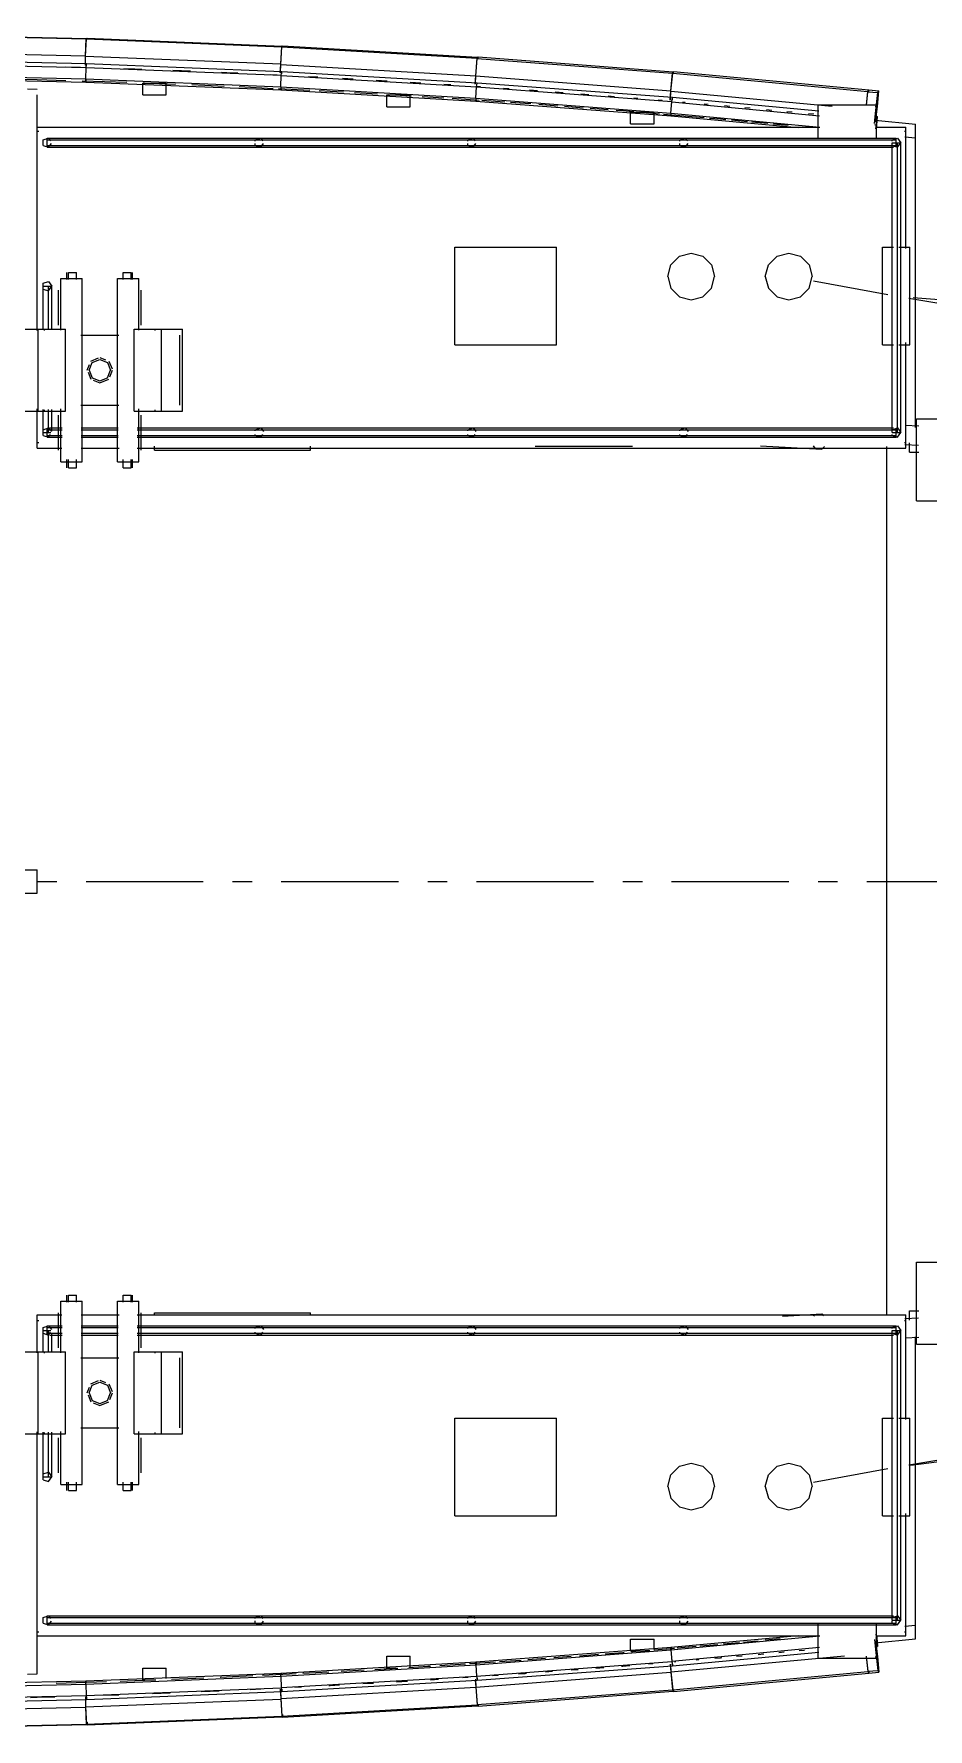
# Model space of a CAD drawing. Extents: x 5 to 836, y 5 to 589.
# Drawn here: x 337.3 to 383.1, y 268.6 to 355.4 of the extents above; entities that cross this region are included whole.
import ezdxf

# ---------------------------------------------------------------- set-up
doc = ezdxf.new("R2010")
doc.units = 0
doc.linetypes.add('CENTER', pattern=[10, 6, -1.5, 1, -1.5])
doc.linetypes.add('DASHED', pattern=[4.5, 3, -1.5])
for name, color, linetype in [('CENTRE', 4, 'CENTER'), ('DETAIL', 8, 'CONTINUOUS'), ('MARKING', 4, 'DASHED'), ('OUTLINE', 7, 'CONTINUOUS'), ('ROPE', 42, 'CONTINUOUS')]:
    doc.layers.add(name, color=color, linetype=linetype)

msp = doc.modelspace()

# ---------------------------------------------------------------- linework, layer by layer
at = {"layer": 'CENTRE'}
msp.add_line((30, 312), (480, 312), dxfattribs=at)
at = {"layer": 'DETAIL'}
for p, q in [((330.01, 355.4), (340.01, 355.18)), ((330.03, 355.43), (340.03, 355.2)), ((329.97, 354.53), (339.97, 354.31)), ((339.97, 354.31), (340.01, 355.18)), ((339.97, 354.29), (340.02, 355.17)), ((340.01, 355.18), (340.03, 355.2)), ((340.02, 355.17), (340.05, 355.21)), ((340.02, 355.17), (350.02, 354.77)), ((340.03, 355.14), (340.03, 355.2)), ((340.05, 355.15), (340.05, 355.21)), ((340.05, 355.21), (350.05, 354.81)), ((349.97, 353.89), (350.02, 354.77)), ((349.97, 353.87), (350.03, 354.76)), ((350.02, 354.77), (350.05, 354.81)), ((350.03, 354.76), (350.06, 354.82)), ((350.03, 354.76), (360.03, 354.19)), ((350.05, 354.75), (350.05, 354.81)), ((350.06, 354.75), (350.06, 354.82)), ((350.06, 354.82), (360.06, 354.24)), ((330, 353.93), (340, 353.71)), ((330.01, 354.13), (340.01, 353.91)), ((339.96, 353.83), (339.97, 354.29)), ((339.97, 353.85), (339.97, 354.31)), ((339.97, 354.29), (349.97, 353.89)), ((339.98, 353.13), (340, 353.71)), ((339.98, 353.12), (340, 353.71)), ((340, 353.71), (340.01, 353.91)), ((340, 353.71), (340.02, 353.91)), ((340, 353.71), (350, 353.31)), ((340.01, 353.77), (340.01, 353.91)), ((340.02, 353.78), (340.02, 353.91)), ((340.02, 353.91), (350.02, 353.51)), ((349.95, 353.45), (349.97, 353.87)), ((349.96, 353.43), (349.97, 353.89)), ((349.97, 353.87), (359.97, 353.29)), ((359.96, 353.28), (360.04, 354.17)), ((359.97, 353.29), (360.03, 354.19)), ((360.03, 354.19), (360.06, 354.24)), ((360.04, 354.17), (360.08, 354.25)), ((360.04, 354.17), (370.04, 353.42)), ((360.06, 354.17), (360.06, 354.24)), ((360.08, 354.18), (360.08, 354.25)), ((360.08, 354.25), (370.08, 353.49)), ((329.98, 353.35), (339.98, 353.13)), ((329.99, 353.18), (339.99, 352.96)), ((336.18, 353.13), (337.5, 353.1)), ((337.5, 353.1), (338.96, 353.05)), ((339.79, 353.03), (342.08, 352.96)), ((339.98, 353.13), (339.99, 352.96)), ((339.98, 353.12), (349.98, 352.72)), ((339.98, 353.12), (339.99, 352.96)), ((339.99, 352.96), (339.99, 353.1)), ((339.99, 352.96), (340, 353.09)), ((339.99, 352.96), (349.99, 352.56)), ((342.9, 352.91), (344.1, 352.91)), ((342.9, 352.31), (342.9, 352.91)), ((342.92, 352.93), (342.99, 352.92)), ((344.03, 352.88), (344.58, 352.86)), ((344.1, 352.31), (344.1, 352.91)), ((345.42, 352.83), (347.08, 352.76)), ((347.85, 352.73), (349.58, 352.64)), ((349.97, 352.71), (350, 353.3)), ((349.97, 352.71), (359.97, 352.13)), ((349.97, 352.71), (349.98, 352.56)), ((349.98, 352.72), (350, 353.31)), ((349.98, 352.72), (349.99, 352.56)), ((349.98, 352.56), (349.99, 352.69)), ((349.99, 352.56), (349.99, 352.7)), ((350, 353.31), (350.02, 353.51)), ((350, 353.3), (350.03, 353.51)), ((350, 353.3), (360, 352.72)), ((350.02, 353.38), (350.02, 353.51)), ((350.03, 353.38), (350.03, 353.51)), ((350.03, 353.51), (360.03, 352.93)), ((359.94, 352.86), (359.96, 353.28)), ((359.95, 352.88), (359.97, 353.29)), ((359.96, 353.28), (369.96, 352.52)), ((359.96, 352.13), (360.01, 352.71)), ((359.97, 352.13), (360, 352.72)), ((360, 352.72), (360.03, 352.93)), ((360.01, 352.71), (360.04, 352.93)), ((360.01, 352.71), (370.01, 351.96)), ((360.03, 352.87), (360.03, 352.93)), ((360.04, 352.87), (360.04, 352.93)), ((360.04, 352.93), (370.04, 352.18)), ((369.96, 352.52), (370.04, 353.42)), ((369.96, 352.5), (370.06, 353.41)), ((370.04, 353.42), (370.08, 353.49)), ((370.06, 353.41), (370.1, 353.5)), ((370.06, 353.41), (380.06, 352.48)), ((370.09, 353.43), (370.1, 353.5)), ((370.1, 353.5), (380.1, 352.56)), ((342.9, 352.31), (344.1, 352.31)), ((349.86, 352.63), (351.46, 352.55)), ((349.98, 352.56), (359.98, 351.98)), ((351.94, 352.53), (352.5, 352.5)), ((352.5, 352.5), (353.19, 352.46)), ((353.75, 352.43), (354.93, 352.36)), ((355.4, 352.3), (356.6, 352.3)), ((355.4, 351.7), (355.4, 352.3)), ((356.6, 351.7), (356.6, 352.3)), ((357.22, 352.23), (357.5, 352.21)), ((357.5, 352.21), (358.33, 352.16)), ((358.75, 352.13), (360.14, 352.04)), ((359.96, 352.13), (369.96, 351.37)), ((359.96, 352.13), (359.97, 351.99)), ((359.97, 352.13), (359.98, 351.98)), ((359.97, 351.99), (359.98, 352.11)), ((359.97, 351.99), (369.97, 351.23)), ((359.98, 351.98), (359.99, 352.11)), ((360.28, 352.03), (361.46, 351.95)), ((361.74, 351.93), (362.5, 351.88)), ((362.5, 351.88), (362.78, 351.86)), ((363.19, 351.83), (364.17, 351.75)), ((369.93, 352.03), (369.96, 352.5)), ((369.94, 352.04), (369.96, 352.52)), ((369.96, 352.5), (378.22, 351.73)), ((369.96, 351.37), (370.01, 351.96)), ((369.96, 351.37), (370.01, 351.95)), ((370.01, 351.96), (370.04, 352.18)), ((370.01, 351.95), (370.05, 352.18)), ((370.01, 351.95), (377.58, 351.24)), ((370.03, 352.05), (370.04, 352.18)), ((370.04, 352.05), (370.05, 352.18)), ((370.05, 352.18), (377.55, 351.48)), ((377.5, 351.8), (380.5, 351.8)), ((377.5, 350.07), (377.5, 351.8)), ((379.98, 351.78), (380.06, 352.48)), ((379.98, 351.76), (380.06, 352.47)), ((380.06, 352.47), (380.11, 352.57)), ((380.06, 352.48), (380.1, 352.56)), ((380.06, 352.47), (380.56, 352.42)), ((380.09, 352.5), (380.1, 352.56)), ((380.1, 352.43), (380.11, 352.57)), ((380.11, 352.57), (380.61, 352.52)), ((380.46, 351.51), (380.56, 352.42)), ((380.5, 350.07), (380.5, 351.8)), ((380.54, 351.71), (380.61, 352.52)), ((380.56, 352.42), (380.61, 352.52)), ((355.4, 351.7), (356.6, 351.7)), ((364.51, 351.73), (365.49, 351.65)), ((365.83, 351.63), (366.74, 351.56)), ((367.15, 351.53), (367.5, 351.5)), ((367.5, 351.5), (367.99, 351.46)), ((367.9, 351.42), (369.1, 351.42)), ((367.9, 350.82), (367.9, 351.42)), ((369.03, 351.37), (369.37, 351.34)), ((369.1, 350.82), (369.1, 351.42)), ((369.58, 351.32), (371.67, 351.15)), ((369.96, 351.37), (369.97, 351.23)), ((369.96, 351.37), (377.6, 350.65)), ((369.96, 351.37), (369.96, 351.24)), ((369.96, 351.24), (369.97, 351.3)), ((369.96, 351.24), (376.49, 350.63)), ((369.97, 351.23), (369.98, 351.3)), ((371.94, 351.12), (372.5, 351.08)), ((372.5, 351.08), (372.78, 351.05)), ((373.06, 351.03), (373.89, 350.95)), ((374.1, 350.93), (374.93, 350.85)), ((380.4, 350.84), (380.46, 351.51)), ((380.42, 351.72), (380.54, 351.71)), ((380.43, 351.21), (380.55, 351.2)), ((380.45, 350.93), (380.54, 351.71)), ((380.45, 350.97), (380.51, 350.96)), ((380.47, 350.57), (380.51, 350.96)), ((380.51, 350.96), (380.55, 351.2)), ((380.52, 350.76), (380.55, 351.2)), ((337.5, 340.24), (337.5, 350.65)), ((337.5, 350.65), (377.59, 350.65)), ((337.5, 350.45), (337.57, 350.45)), ((337.8, 350), (338.08, 350.09)), ((338, 349.62), (338, 350.09)), ((338, 350.09), (381.5, 350.09)), ((338.08, 350.09), (338.18, 349.95)), ((348.67, 350), (348.95, 350.09)), ((348.95, 350.09), (349.06, 349.95)), ((359.55, 350), (359.83, 350.09)), ((359.83, 350.09), (359.93, 349.95)), ((367.9, 350.82), (369.1, 350.82)), ((370.42, 350), (370.7, 350.09)), ((370.7, 350.09), (370.81, 349.95)), ((375.21, 350.83), (375.97, 350.75)), ((380.42, 350.75), (380.44, 350.8)), ((380.46, 350.77), (380.52, 350.76)), ((380.46, 350.65), (382, 350.65)), ((380.5, 350.57), (380.52, 350.76)), ((381.3, 350), (381.58, 350.09)), ((381.5, 349.66), (381.5, 350.09)), ((381.58, 350.09), (381.75, 349.85)), ((381.93, 350.45), (382, 350.45)), ((381.94, 350.16), (382.5, 350.1)), ((382, 344.44), (382, 350.65)), ((382.5, 335.27), (382.5, 350.23)), ((337.8, 349.71), (337.8, 350)), ((337.8, 349.71), (338.08, 349.62)), ((338, 350), (381.5, 350)), ((338, 349.71), (381.5, 349.71)), ((338, 349.62), (381.36, 349.62)), ((338.08, 349.62), (338.22, 349.81)), ((348.67, 349.94), (348.67, 350)), ((348.67, 349.71), (348.67, 349.82)), ((348.67, 349.71), (348.95, 349.62)), ((348.95, 349.62), (349.09, 349.81)), ((359.55, 349.94), (359.55, 350)), ((359.55, 349.71), (359.55, 349.82)), ((359.55, 349.71), (359.83, 349.62)), ((359.83, 349.62), (359.97, 349.81)), ((370.42, 349.94), (370.42, 350)), ((370.42, 349.71), (370.42, 349.82)), ((370.42, 349.71), (370.7, 349.62)), ((370.7, 349.62), (370.84, 349.81)), ((381.3, 349.94), (381.3, 350)), ((381.3, 335), (381.3, 349.85)), ((381.3, 349.85), (381.75, 349.85)), ((381.3, 349.71), (381.58, 349.62)), ((381.58, 349.62), (381.75, 349.85)), ((381.58, 335), (381.58, 349.85)), ((381.75, 335), (381.75, 349.85)), ((358.9, 344.5), (364.1, 344.5)), ((369.96, 343.6), (370.4, 344.04)), ((370.4, 344.04), (371, 344.2)), ((371, 344.2), (371.6, 344.04)), ((371.6, 344.04), (372.04, 343.6)), ((374.96, 343.6), (375.4, 344.04)), ((375.4, 344.04), (376, 344.2)), ((376, 344.2), (376.6, 344.04)), ((376.6, 344.04), (377.04, 343.6)), ((380.8, 344.5), (381.36, 344.5)), ((380.8, 339.5), (380.8, 344.5)), ((381.64, 344.5), (382.2, 344.5)), ((382.2, 339.5), (382.2, 344.5)), ((339.1, 343.2), (339.5, 343.2)), ((339.1, 342.85), (339.1, 343.2)), ((339.5, 342.85), (339.5, 343.2)), ((341.9, 343.2), (342.3, 343.2)), ((341.9, 342.85), (341.9, 343.2)), ((342.3, 342.85), (342.3, 343.2)), ((369.8, 343), (369.96, 343.6)), ((372.04, 343.6), (372.2, 343)), ((374.8, 343), (374.96, 343.6)), ((377.04, 343.6), (377.2, 343)), ((337.8, 342.65), (338.08, 342.74)), ((337.8, 340.28), (337.8, 342.65)), ((337.8, 342.5), (338.25, 342.5)), ((337.8, 342.35), (338.08, 342.26)), ((338.08, 342.74), (338.25, 342.5)), ((338.08, 340.28), (338.08, 342.5)), ((338.08, 342.26), (338.25, 342.5)), ((338.25, 340.28), (338.25, 342.5)), ((338.7, 342.9), (339.8, 342.9)), ((338.7, 340.25), (338.7, 342.9)), ((339.8, 333.5), (339.8, 342.9)), ((341.6, 342.9), (342.7, 342.9)), ((341.6, 333.5), (341.6, 342.9)), ((342.7, 340.25), (342.7, 342.9)), ((369.8, 343), (369.96, 342.4)), ((369.96, 342.4), (370.4, 341.96)), ((371.6, 341.96), (372.04, 342.4)), ((372.04, 342.4), (372.2, 343)), ((374.8, 343), (374.96, 342.4)), ((374.96, 342.4), (375.4, 341.96)), ((376.6, 341.96), (377.04, 342.4)), ((377.04, 342.4), (377.2, 343)), ((370.4, 341.96), (371, 341.8)), ((371, 341.8), (371.6, 341.96)), ((375.4, 341.96), (376, 341.8)), ((376, 341.8), (376.6, 341.96)), ((336.46, 340.3), (338.94, 340.3)), ((337.54, 336.1), (337.54, 340.3)), ((337.86, 340.23), (337.86, 340.3)), ((338.94, 336.1), (338.94, 340.3)), ((339.73, 340), (341.67, 340)), ((342.46, 340.3), (344.94, 340.3)), ((342.46, 336.1), (342.46, 340.3)), ((343.54, 340.23), (343.54, 340.3)), ((343.86, 336.1), (343.86, 340.3)), ((344.94, 336.1), (344.94, 340.3)), ((340.24, 338.66), (340.64, 338.83)), ((340.7, 338.85), (340.99, 338.73)), ((358.9, 339.5), (364.1, 339.5)), ((380.8, 339.5), (381.36, 339.5)), ((381.64, 339.5), (382.2, 339.5)), ((382, 334.2), (382, 339.61)), ((340.05, 338.2), (340.17, 338.49)), ((340.1, 338.09), (340.24, 337.74)), ((340.15, 338.2), (340.31, 338.59)), ((340.15, 338.2), (340.31, 337.81)), ((340.31, 338.59), (340.7, 338.75)), ((340.7, 338.75), (341.09, 338.59)), ((341.09, 338.59), (341.25, 338.2)), ((341.09, 337.81), (341.25, 338.2)), ((341.16, 338.66), (341.33, 338.26)), ((341.21, 337.86), (341.35, 338.2)), ((340.31, 337.81), (340.7, 337.65)), ((340.36, 337.69), (340.7, 337.55)), ((340.7, 337.65), (341.09, 337.81)), ((340.7, 337.55), (341.16, 337.74)), ((337.5, 334.2), (337.5, 336.22)), ((337.8, 334.85), (337.8, 336.18)), ((337.86, 336.1), (337.86, 336.17)), ((338.08, 335), (338.08, 336.18)), ((338.25, 335.07), (338.25, 336.18)), ((338.7, 333.5), (338.7, 336.22)), ((339.73, 336.4), (341.67, 336.4)), ((342.7, 333.5), (342.7, 336.22)), ((343.54, 336.1), (343.54, 336.17)), ((336.46, 336.1), (338.94, 336.1)), ((342.46, 336.1), (344.94, 336.1)), ((382.55, 335.7), (383.65, 335.7)), ((337.5, 334.5), (337.57, 334.5)), ((337.8, 335.15), (338.08, 335.24)), ((337.8, 335), (338.19, 335)), ((337.8, 334.85), (338.08, 334.76)), ((338, 334.76), (338, 335.19)), ((338, 335.15), (338.77, 335.15)), ((338, 334.85), (338.77, 334.85)), ((338, 334.76), (338.77, 334.76)), ((338.08, 335.24), (338.22, 335.05)), ((338.08, 334.76), (338.18, 334.9)), ((338.14, 335.24), (338.77, 335.24)), ((339.75, 335.24), (341.64, 335.24)), ((339.75, 335.15), (341.64, 335.15)), ((339.75, 334.85), (341.64, 334.85)), ((339.75, 334.76), (341.64, 334.76)), ((342.62, 335.24), (381.36, 335.24)), ((342.62, 335.15), (381.5, 335.15)), ((342.62, 334.85), (381.5, 334.85)), ((342.62, 334.76), (381.5, 334.76)), ((348.67, 335.15), (348.95, 335.24)), ((348.67, 335.09), (348.67, 335.15)), ((348.67, 334.85), (348.67, 334.91)), ((348.67, 334.85), (348.95, 334.76)), ((348.95, 335.24), (349.09, 335.05)), ((348.95, 334.76), (349.06, 334.9)), ((359.55, 335.15), (359.83, 335.24)), ((359.55, 335.09), (359.55, 335.15)), ((359.55, 334.85), (359.55, 334.91)), ((359.55, 334.85), (359.83, 334.76)), ((359.83, 335.24), (359.97, 335.05)), ((359.83, 334.76), (359.93, 334.9)), ((370.42, 335.15), (370.7, 335.24)), ((370.42, 335.09), (370.42, 335.15)), ((370.42, 334.85), (370.42, 334.91)), ((370.42, 334.85), (370.7, 334.76)), ((370.7, 335.24), (370.84, 335.05)), ((370.7, 334.76), (370.81, 334.9)), ((381.3, 335.15), (381.58, 335.24)), ((381.3, 335), (381.75, 335)), ((381.3, 334.85), (381.3, 334.91)), ((381.3, 334.85), (381.58, 334.76)), ((381.5, 334.76), (381.5, 335.19)), ((381.58, 335.24), (381.75, 335)), ((381.58, 334.76), (381.75, 335)), ((381.93, 334.5), (382, 334.5)), ((382.18, 334), (382.18, 334.47)), ((337.5, 334.2), (338.76, 334.2)), ((339.1, 333.2), (339.1, 333.62)), ((339.5, 333.2), (339.5, 333.62)), ((339.74, 334.2), (341.7, 334.2)), ((341.9, 333.2), (341.9, 333.62)), ((342.3, 333.2), (342.3, 333.62)), ((342.61, 334.2), (382, 334.2)), ((343.5, 334.1), (343.5, 334.3)), ((343.5, 334.1), (351.5, 334.1)), ((351.5, 334.1), (351.5, 334.3)), ((363, 334.3), (368, 334.3)), ((377.26, 334.32), (377.33, 334.21)), ((377.33, 334.21), (377.69, 334.15)), ((377.69, 334.15), (377.83, 334.29)), ((382.18, 334), (382.67, 334)), ((338.7, 333.5), (339.8, 333.5)), ((339.1, 333.2), (339.5, 333.2)), ((341.6, 333.5), (342.7, 333.5)), ((341.9, 333.2), (342.3, 333.2)), ((382.55, 331.5), (383.65, 331.5)), ((269.05, 312.6), (337.5, 312.6)), ((337.5, 311.4), (337.5, 312.6)), ((269.05, 311.4), (337.5, 311.4)), ((382.55, 292.5), (383.65, 292.5)), ((338.7, 287.85), (338.7, 290.5)), ((338.7, 290.5), (339.8, 290.5)), ((339.1, 290.45), (339.1, 290.8)), ((339.1, 290.8), (339.5, 290.8)), ((339.5, 290.45), (339.5, 290.8)), ((339.8, 281.1), (339.8, 290.5)), ((341.6, 281.1), (341.6, 290.5)), ((341.6, 290.5), (342.7, 290.5)), ((341.9, 290.45), (341.9, 290.8)), ((341.9, 290.8), (342.3, 290.8)), ((342.3, 290.45), (342.3, 290.8)), ((342.7, 287.85), (342.7, 290.5)), ((337.5, 287.85), (337.5, 289.8)), ((337.5, 289.8), (338.76, 289.8)), ((337.5, 289.5), (337.57, 289.5)), ((339.74, 289.8), (341.7, 289.8)), ((342.61, 289.8), (382, 289.8)), ((343.5, 289.77), (343.5, 289.9)), ((343.5, 289.9), (351.5, 289.9)), ((351.5, 289.77), (351.5, 289.9)), ((377.29, 289.73), (377.33, 289.79)), ((377.33, 289.79), (377.69, 289.85)), ((377.69, 289.85), (377.78, 289.75)), ((381.93, 289.5), (382, 289.5)), ((382, 284.43), (382, 289.8)), ((382.18, 290), (382.67, 290)), ((382.18, 289.53), (382.18, 290)), ((337.8, 289.15), (338.08, 289.24)), ((337.8, 287.89), (337.8, 289.15)), ((337.8, 289), (338.19, 289)), ((337.8, 288.85), (338.08, 288.76)), ((338, 288.81), (338, 289.24)), ((338, 289.24), (338.77, 289.24)), ((338, 289.15), (338.77, 289.15)), ((338, 288.85), (338.77, 288.85)), ((338.08, 289.24), (338.22, 289.05)), ((338.08, 287.89), (338.08, 289)), ((338.08, 288.76), (338.18, 288.9)), ((338.14, 288.76), (338.77, 288.76)), ((338.25, 287.89), (338.25, 288.86)), ((339.75, 289.24), (341.64, 289.24)), ((339.75, 289.15), (341.64, 289.15)), ((339.75, 288.85), (341.64, 288.85)), ((339.75, 288.76), (341.64, 288.76)), ((342.62, 289.24), (381.5, 289.24)), ((342.62, 289.15), (381.5, 289.15)), ((342.62, 288.85), (381.5, 288.85)), ((342.62, 288.76), (381.36, 288.76)), ((348.67, 289.15), (348.95, 289.24)), ((348.67, 289.09), (348.67, 289.15)), ((348.67, 288.85), (348.67, 288.91)), ((348.67, 288.85), (348.95, 288.76)), ((348.95, 289.24), (349.09, 289.05)), ((348.95, 288.76), (349.06, 288.9)), ((359.55, 289.15), (359.83, 289.24)), ((359.55, 289.09), (359.55, 289.15)), ((359.55, 288.85), (359.55, 288.91)), ((359.55, 288.85), (359.83, 288.76)), ((359.83, 289.24), (359.97, 289.05)), ((359.83, 288.76), (359.93, 288.9)), ((370.42, 289.15), (370.7, 289.24)), ((370.42, 289.09), (370.42, 289.15)), ((370.42, 288.85), (370.42, 288.91)), ((370.42, 288.85), (370.7, 288.76)), ((370.7, 289.24), (370.84, 289.05)), ((370.7, 288.76), (370.81, 288.9)), ((381.3, 289.15), (381.58, 289.24)), ((381.3, 289.09), (381.3, 289.15)), ((381.3, 274.15), (381.3, 289)), ((381.3, 289), (381.75, 289)), ((381.3, 288.85), (381.58, 288.76)), ((381.5, 288.81), (381.5, 289.24)), ((381.58, 289.24), (381.75, 289)), ((381.58, 274.15), (381.58, 289)), ((381.58, 288.76), (381.75, 289)), ((381.75, 274.15), (381.75, 289)), ((382.5, 273.77), (382.5, 288.66)), ((336.46, 287.9), (338.94, 287.9)), ((337.54, 283.7), (337.54, 287.9)), ((337.86, 287.83), (337.86, 287.9)), ((338.94, 283.7), (338.94, 287.9)), ((339.73, 287.6), (341.67, 287.6)), ((342.46, 283.7), (342.46, 287.9)), ((342.46, 287.9), (344.94, 287.9)), ((343.54, 287.83), (343.54, 287.9)), ((343.86, 283.7), (343.86, 287.9)), ((344.94, 283.7), (344.94, 287.9)), ((382.55, 288.3), (383.65, 288.3)), ((340.05, 285.8), (340.17, 286.09)), ((340.15, 285.8), (340.31, 286.19)), ((340.15, 285.8), (340.31, 285.41)), ((340.24, 286.26), (340.64, 286.43)), ((340.31, 286.19), (340.7, 286.35)), ((340.7, 286.45), (340.99, 286.33)), ((340.7, 286.35), (341.09, 286.19)), ((341.09, 286.19), (341.25, 285.8)), ((341.09, 285.41), (341.25, 285.8)), ((341.16, 286.26), (341.33, 285.86)), ((341.21, 285.46), (341.35, 285.8)), ((340.1, 285.69), (340.24, 285.34)), ((340.31, 285.41), (340.7, 285.25)), ((340.36, 285.29), (340.7, 285.15)), ((340.7, 285.25), (341.09, 285.41)), ((340.7, 285.15), (341.16, 285.34)), ((358.9, 284.5), (364.1, 284.5)), ((380.8, 284.5), (381.36, 284.5)), ((380.8, 279.5), (380.8, 284.5)), ((381.64, 284.5), (382.2, 284.5)), ((382.2, 279.5), (382.2, 284.5)), ((336.46, 283.7), (338.94, 283.7)), ((337.5, 273.35), (337.5, 283.8)), ((337.8, 281.35), (337.8, 283.79)), ((337.86, 283.7), (337.86, 283.77)), ((338.08, 281.5), (338.08, 283.79)), ((338.25, 281.5), (338.25, 283.79)), ((338.7, 281.1), (338.7, 283.82)), ((339.73, 284), (341.67, 284)), ((342.46, 283.7), (344.94, 283.7)), ((342.7, 281.1), (342.7, 283.82)), ((343.54, 283.7), (343.54, 283.77)), ((337.8, 281.65), (338.08, 281.74)), ((337.8, 281.5), (338.25, 281.5)), ((338.08, 281.74), (338.25, 281.5)), ((338.08, 281.26), (338.25, 281.5)), ((369.8, 281), (369.96, 281.6)), ((369.96, 281.6), (370.4, 282.04)), ((370.4, 282.04), (371, 282.2)), ((371, 282.2), (371.6, 282.04)), ((371.6, 282.04), (372.04, 281.6)), ((372.04, 281.6), (372.2, 281)), ((374.8, 281), (374.96, 281.6)), ((374.96, 281.6), (375.4, 282.04)), ((375.4, 282.04), (376, 282.2)), ((376, 282.2), (376.6, 282.04)), ((376.6, 282.04), (377.04, 281.6)), ((377.04, 281.6), (377.2, 281)), ((337.8, 281.35), (338.08, 281.26)), ((338.7, 281.1), (339.8, 281.1)), ((339.1, 280.8), (339.1, 281.22)), ((339.1, 280.8), (339.5, 280.8)), ((339.5, 280.8), (339.5, 281.22)), ((341.6, 281.1), (342.7, 281.1)), ((341.9, 280.8), (341.9, 281.22)), ((341.9, 280.8), (342.3, 280.8)), ((342.3, 280.8), (342.3, 281.22)), ((369.8, 281), (369.96, 280.4)), ((372.04, 280.4), (372.2, 281)), ((374.8, 281), (374.96, 280.4)), ((377.04, 280.4), (377.2, 281)), ((369.96, 280.4), (370.4, 279.96)), ((370.4, 279.96), (371, 279.8)), ((371, 279.8), (371.6, 279.96)), ((371.6, 279.96), (372.04, 280.4)), ((374.96, 280.4), (375.4, 279.96)), ((375.4, 279.96), (376, 279.8)), ((376, 279.8), (376.6, 279.96)), ((376.6, 279.96), (377.04, 280.4)), ((358.9, 279.5), (364.1, 279.5)), ((380.8, 279.5), (381.36, 279.5)), ((381.64, 279.5), (382.2, 279.5)), ((382, 273.35), (382, 279.62)), ((337.8, 274.29), (338.08, 274.38)), ((337.8, 274), (337.8, 274.29)), ((337.8, 274), (338.08, 273.91)), ((338, 273.91), (338, 274.38)), ((338, 274.38), (381.36, 274.38)), ((338, 274.29), (381.5, 274.29)), ((338, 274), (381.5, 274)), ((338, 273.91), (381.5, 273.91)), ((338.08, 274.38), (338.18, 274.24)), ((338.08, 273.91), (338.22, 274.1)), ((348.67, 274.29), (348.95, 274.38)), ((348.67, 274.24), (348.67, 274.29)), ((348.67, 274), (348.67, 274.12)), ((348.67, 274), (348.95, 273.91)), ((348.95, 274.38), (349.06, 274.24)), ((348.95, 273.91), (349.09, 274.1)), ((359.55, 274.29), (359.83, 274.38)), ((359.55, 274.24), (359.55, 274.29)), ((359.55, 274), (359.55, 274.12)), ((359.55, 274), (359.83, 273.91)), ((359.83, 274.38), (359.93, 274.24)), ((359.83, 273.91), (359.97, 274.1)), ((370.42, 274.29), (370.7, 274.38)), ((370.42, 274.24), (370.42, 274.29)), ((370.42, 274), (370.42, 274.12)), ((370.42, 274), (370.7, 273.91)), ((370.7, 274.38), (370.81, 274.24)), ((370.7, 273.91), (370.84, 274.1)), ((377.5, 272.2), (377.5, 274)), ((380.5, 272.2), (380.5, 274)), ((381.3, 274.29), (381.58, 274.38)), ((381.3, 274.15), (381.75, 274.15)), ((381.3, 274), (381.3, 274.12)), ((381.3, 274), (381.58, 273.91)), ((381.5, 273.91), (381.5, 274.34)), ((381.58, 274.38), (381.75, 274.15)), ((381.58, 273.91), (381.75, 274.15)), ((381.94, 273.84), (382.5, 273.9)), ((337.5, 273.55), (337.57, 273.55)), ((337.5, 273.35), (377.59, 273.35)), ((359.97, 272.01), (369.97, 272.77)), ((367.9, 272.58), (367.9, 273.18)), ((367.9, 273.18), (369.1, 273.18)), ((369.1, 272.65), (369.1, 273.18)), ((369.96, 272.76), (376.49, 273.37)), ((369.96, 272.63), (377.6, 273.35)), ((369.96, 272.63), (369.97, 272.77)), ((369.96, 272.76), (369.98, 272.64)), ((369.96, 272.63), (369.96, 272.76)), ((369.97, 272.77), (369.98, 272.64)), ((370.01, 272.05), (377.58, 272.76)), ((370.28, 272.73), (371.25, 272.82)), ((371.46, 272.83), (372.36, 272.91)), ((372.64, 272.94), (373.47, 273.01)), ((373.68, 273.03), (374.44, 273.1)), ((374.79, 273.14), (375.56, 273.21)), ((380.4, 273.16), (380.46, 272.49)), ((380.43, 272.79), (380.55, 272.8)), ((380.45, 273.07), (380.54, 272.29)), ((380.45, 273.03), (380.51, 273.04)), ((380.46, 273.35), (382, 273.35)), ((380.46, 273.23), (380.52, 273.24)), ((380.47, 273.43), (380.51, 273.04)), ((380.51, 273.37), (380.52, 273.24)), ((380.51, 273.04), (380.55, 272.8)), ((380.52, 273.24), (380.55, 272.8)), ((381.93, 273.55), (382, 273.55)), ((349.98, 271.44), (359.98, 272.02)), ((355.4, 271.7), (355.4, 272.3)), ((355.4, 272.3), (356.6, 272.3)), ((356.6, 271.76), (356.6, 272.3)), ((358.13, 271.83), (359.44, 271.92)), ((359.65, 271.93), (360.97, 272.02)), ((359.96, 271.87), (369.96, 272.63)), ((359.96, 271.87), (359.97, 272.01)), ((359.97, 271.87), (359.98, 272.02)), ((359.97, 272.01), (359.98, 271.89)), ((359.98, 272.02), (359.99, 271.89)), ((360.01, 271.29), (370.01, 272.04)), ((361.18, 272.03), (362.29, 272.11)), ((362.64, 272.13), (363.54, 272.2)), ((363.96, 272.23), (364.86, 272.3)), ((365.28, 272.33), (366.25, 272.41)), ((366.6, 272.43), (367.5, 272.5)), ((367.5, 272.5), (367.57, 272.51)), ((367.9, 272.58), (368.83, 272.58)), ((367.92, 272.54), (367.99, 272.54)), ((369.1, 272.63), (370.14, 272.72)), ((369.93, 271.9), (369.96, 271.5)), ((369.94, 271.89), (369.96, 271.48)), ((369.96, 272.63), (370.01, 272.04)), ((369.96, 272.63), (370.01, 272.05)), ((369.96, 271.5), (378.85, 272.32)), ((370.01, 272.05), (370.05, 271.82)), ((370.01, 272.04), (370.04, 271.82)), ((370.04, 271.89), (370.04, 271.82)), ((370.04, 271.88), (370.05, 271.82)), ((370.05, 271.82), (377.55, 272.52)), ((377.5, 272.2), (380.5, 272.2)), ((379.97, 272.31), (380.06, 271.53)), ((379.97, 272.29), (380.06, 271.52)), ((380.42, 272.28), (380.54, 272.29)), ((380.46, 272.49), (380.56, 271.58)), ((380.54, 272.29), (380.61, 271.48)), ((329.99, 270.82), (339.99, 271.04)), ((338.47, 270.93), (341.04, 271.01)), ((339.98, 270.88), (349.98, 271.28)), ((339.98, 270.87), (339.99, 271.04)), ((339.98, 270.88), (339.99, 271.04)), ((339.99, 271.04), (349.99, 271.44)), ((339.99, 271.04), (340, 270.98)), ((339.99, 271.04), (339.99, 270.97)), ((341.74, 271.03), (342.5, 271.06)), ((342.5, 271.06), (342.99, 271.08)), ((342.9, 271.09), (342.9, 271.69)), ((342.9, 271.69), (344.1, 271.69)), ((342.9, 271.09), (343.57, 271.09)), ((344.1, 271.16), (344.1, 271.69)), ((344.37, 271.13), (346.04, 271.2)), ((346.87, 271.23), (347.5, 271.26)), ((347.5, 271.26), (348.54, 271.31)), ((349.03, 271.33), (350.76, 271.42)), ((349.97, 271.29), (359.97, 271.87)), ((349.97, 271.29), (349.98, 271.44)), ((349.97, 271.29), (350, 270.7)), ((349.98, 271.28), (349.99, 271.44)), ((349.98, 271.44), (349.98, 271.38)), ((349.98, 271.28), (350, 270.69)), ((349.99, 271.44), (349.99, 271.37)), ((350, 270.7), (360, 271.28)), ((350.03, 270.49), (360.03, 271.07)), ((351.11, 271.43), (352.43, 271.5)), ((353.06, 271.53), (354.24, 271.6)), ((354.79, 271.63), (355.49, 271.67)), ((355.4, 271.7), (355.93, 271.7)), ((356.53, 271.73), (357.5, 271.79)), ((357.5, 271.79), (357.64, 271.8)), ((359.94, 271.07), (359.96, 270.72)), ((359.95, 271.12), (359.97, 270.71)), ((359.96, 271.87), (360.01, 271.29)), ((359.96, 270.72), (369.96, 271.48)), ((359.97, 271.87), (360, 271.28)), ((360, 271.28), (360.03, 271.07)), ((360.01, 271.29), (360.04, 271.07)), ((360.03, 271.2), (360.03, 271.07)), ((360.03, 271.19), (360.04, 271.07)), ((360.04, 271.07), (370.04, 271.82)), ((369.96, 271.5), (370.06, 270.59)), ((369.96, 271.48), (370.04, 270.58)), ((370.06, 270.59), (380.06, 271.52)), ((370.1, 270.5), (380.1, 271.44)), ((380.06, 271.53), (380.56, 271.58)), ((380.06, 271.53), (380.11, 271.43)), ((380.06, 271.52), (380.1, 271.44)), ((380.09, 271.5), (380.1, 271.44)), ((380.1, 271.5), (380.11, 271.43)), ((380.11, 271.43), (380.61, 271.48)), ((380.56, 271.58), (380.61, 271.48)), ((329.98, 270.65), (339.98, 270.87)), ((330, 270.07), (340, 270.29)), ((339.96, 270.17), (339.97, 269.71)), ((339.97, 270.22), (339.97, 269.69)), ((339.98, 270.88), (340, 270.29)), ((339.98, 270.87), (340, 270.29)), ((340, 270.29), (350, 270.69)), ((340, 270.29), (340.01, 270.09)), ((340, 270.29), (340.02, 270.09)), ((340.01, 270.23), (340.01, 270.09)), ((340.02, 270.09), (350.02, 270.49)), ((340.02, 270.22), (340.02, 270.09)), ((349.95, 270.62), (349.97, 270.13)), ((349.96, 270.57), (349.97, 270.11)), ((349.97, 270.13), (359.97, 270.71)), ((350, 270.7), (350.03, 270.49)), ((350, 270.69), (350.02, 270.49)), ((350.02, 270.62), (350.02, 270.49)), ((350.03, 270.62), (350.03, 270.49)), ((359.96, 270.72), (360.04, 269.83)), ((359.97, 270.71), (360.03, 269.81)), ((360.04, 269.83), (370.04, 270.58)), ((360.08, 269.75), (370.08, 270.51)), ((370.04, 270.58), (370.08, 270.51)), ((370.06, 270.59), (370.1, 270.5)), ((370.08, 270.58), (370.08, 270.51)), ((370.09, 270.57), (370.1, 270.5)), ((329.97, 269.47), (339.97, 269.69)), ((330.01, 269.87), (340.01, 270.09)), ((339.97, 269.71), (349.97, 270.11)), ((339.97, 269.71), (340.02, 268.83)), ((339.97, 269.69), (340.01, 268.82)), ((349.97, 270.13), (350.03, 269.24)), ((349.97, 270.11), (350.02, 269.23)), ((350.03, 269.24), (360.03, 269.81)), ((350.05, 269.32), (350.05, 269.19)), ((350.06, 269.18), (360.06, 269.76)), ((350.06, 269.32), (350.06, 269.18)), ((360.03, 269.81), (360.06, 269.76)), ((360.04, 269.83), (360.08, 269.75)), ((360.06, 269.83), (360.06, 269.76)), ((360.08, 269.82), (360.08, 269.75)), ((330.01, 268.6), (340.01, 268.82)), ((330.03, 268.57), (340.03, 268.8)), ((340.01, 268.82), (340.03, 268.8)), ((340.02, 268.83), (350.02, 269.23)), ((340.02, 268.83), (340.05, 268.79)), ((340.03, 268.93), (340.03, 268.8)), ((340.05, 268.79), (350.05, 269.19)), ((340.05, 268.92), (340.05, 268.79)), ((350.02, 269.23), (350.05, 269.19)), ((350.03, 269.24), (350.06, 269.18))]:
    msp.add_line(p, q, dxfattribs=at)
at = {"layer": 'MARKING'}
for p, q in [((332.5, 352.71), (337.5, 352.6)), ((337.5, 340.3), (337.5, 352.6)), ((337.5, 271.4), (337.5, 283.77)), ((332.5, 271.29), (337.5, 271.4))]:
    msp.add_line(p, q, dxfattribs=at)
at = {"layer": 'OUTLINE'}
for p, q in [((338.96, 353.75), (339.72, 353.73)), ((341.94, 353.66), (342.5, 353.64)), ((342.5, 353.64), (342.85, 353.63)), ((344.44, 353.57), (345.35, 353.53)), ((336.18, 353.13), (337.5, 353.1)), ((337.5, 353.1), (338.96, 353.05)), ((339.79, 353.03), (342.08, 352.96)), ((342.92, 352.93), (344.58, 352.86)), ((345.42, 352.83), (347.08, 352.76)), ((346.94, 353.47), (347.5, 353.44)), ((347.5, 353.44), (347.78, 353.43)), ((347.85, 352.73), (349.58, 352.64)), ((349.44, 353.35), (349.79, 353.33)), ((351.39, 353.25), (351.87, 353.23)), ((353.13, 353.16), (353.68, 353.13)), ((354.86, 353.06), (355.42, 353.03)), ((356.6, 352.96), (357.15, 352.93)), ((358.33, 352.86), (358.68, 352.83)), ((360, 352.74), (360.21, 352.73)), ((349.86, 352.63), (351.46, 352.55)), ((351.94, 352.53), (352.5, 352.5)), ((352.5, 352.5), (353.19, 352.46)), ((353.75, 352.43), (354.93, 352.36)), ((355.49, 352.33), (356.67, 352.26)), ((357.22, 352.23), (357.5, 352.21)), ((357.5, 352.21), (358.33, 352.16)), ((358.75, 352.13), (360.14, 352.04)), ((360.28, 352.03), (361.46, 351.95)), ((361.39, 352.65), (361.67, 352.63)), ((361.74, 351.93), (362.5, 351.88)), ((362.5, 351.88), (362.78, 351.86)), ((362.71, 352.56), (363.13, 352.53)), ((363.19, 351.83), (364.17, 351.75)), ((364.03, 352.46), (364.44, 352.43)), ((365.35, 352.36), (365.76, 352.33)), ((366.74, 352.26), (367.08, 352.23)), ((368.06, 352.15), (368.26, 352.14)), ((369.31, 352.05), (369.51, 352.03)), ((370.56, 351.94), (370.69, 351.93)), ((371.67, 351.85), (371.87, 351.83)), ((364.51, 351.73), (365.49, 351.65)), ((365.83, 351.63), (366.74, 351.56)), ((367.15, 351.53), (367.5, 351.5)), ((367.5, 351.5), (368.06, 351.45)), ((368.33, 351.43), (369.37, 351.34)), ((369.58, 351.32), (371.67, 351.15)), ((371.94, 351.12), (372.5, 351.08)), ((372.5, 351.08), (372.78, 351.05)), ((372.71, 351.76), (372.99, 351.73)), ((373.06, 351.03), (373.89, 350.95)), ((373.75, 351.66), (374.03, 351.64)), ((374.1, 350.93), (374.93, 350.85)), ((374.86, 351.56), (375.14, 351.53)), ((375.9, 351.46), (376.18, 351.43)), ((377.01, 351.36), (377.29, 351.33)), ((380.42, 351.01), (382.5, 350.8)), ((375.21, 350.83), (375.97, 350.75)), ((381.94, 350.16), (382.5, 350.1)), ((382.5, 335.26), (382.5, 350.8)), ((358.9, 339.5), (358.9, 344.5)), ((364.1, 339.5), (364.1, 344.5)), ((339.02, 342.85), (339.02, 343.2)), ((342.38, 342.85), (342.38, 343.2)), ((338.58, 340.5), (338.58, 342.3)), ((342.82, 340.5), (342.82, 342.3)), ((344.81, 336.4), (344.81, 340)), ((338.58, 334.1), (338.58, 335.9)), ((342.82, 334.1), (342.82, 335.9)), ((381.97, 335.39), (382.67, 335.35)), ((382.55, 331.5), (382.55, 335.7)), ((339.02, 333.2), (339.02, 333.62)), ((342.38, 333.2), (342.38, 333.62)), ((374.56, 334.33), (377.69, 334.15)), ((381.02, 289.78), (381.02, 334.29)), ((381.95, 334.39), (382.65, 334.35)), ((382.55, 288.3), (382.55, 292.5)), ((339.02, 290.45), (339.02, 290.8)), ((342.38, 290.45), (342.38, 290.8)), ((338.58, 288.1), (338.58, 289.9)), ((342.82, 288.1), (342.82, 289.9)), ((375.68, 289.73), (377.69, 289.85)), ((381.95, 289.61), (382.65, 289.65)), ((381.97, 288.61), (382.67, 288.65)), ((382.5, 273.2), (382.5, 288.67)), ((344.81, 284), (344.81, 287.6)), ((358.9, 279.5), (358.9, 284.5)), ((364.1, 279.5), (364.1, 284.5)), ((338.58, 281.7), (338.58, 283.5)), ((342.82, 281.7), (342.82, 283.5)), ((339.02, 280.8), (339.02, 281.22)), ((342.38, 280.8), (342.38, 281.22)), ((381.94, 273.84), (382.5, 273.9)), ((370.28, 272.73), (371.25, 272.82)), ((371.46, 272.83), (372.36, 272.91)), ((372.64, 272.94), (373.47, 273.01)), ((373.68, 273.03), (374.44, 273.1)), ((374.79, 273.14), (375.56, 273.21)), ((380.42, 272.99), (382.5, 273.2)), ((358.13, 271.83), (359.44, 271.92)), ((359.65, 271.93), (360.97, 272.02)), ((361.18, 272.03), (362.29, 272.11)), ((362.64, 272.13), (363.54, 272.2)), ((363.96, 272.23), (364.86, 272.3)), ((365.28, 272.33), (366.25, 272.41)), ((366.6, 272.43), (367.5, 272.5)), ((367.5, 272.5), (367.57, 272.51)), ((367.92, 272.54), (368.89, 272.62)), ((368.82, 271.91), (369.03, 271.93)), ((369.1, 272.63), (370.14, 272.72)), ((370.14, 272.02), (370.21, 272.03)), ((371.25, 272.12), (371.39, 272.13)), ((372.22, 272.2), (372.5, 272.22)), ((372.5, 272.22), (372.57, 272.23)), ((373.33, 272.3), (373.61, 272.33)), ((374.44, 272.4), (374.72, 272.43)), ((375.49, 272.5), (375.76, 272.53)), ((376.53, 272.6), (376.81, 272.62)), ((338.47, 270.93), (341.04, 271.01)), ((341.74, 271.03), (342.5, 271.06)), ((342.5, 271.06), (343.54, 271.1)), ((344.38, 271.13), (346.04, 271.2)), ((346.88, 271.23), (347.5, 271.26)), ((347.5, 271.26), (348.54, 271.31)), ((349.03, 271.33), (350.76, 271.42)), ((351.11, 271.43), (352.43, 271.5)), ((353.06, 271.53), (354.24, 271.6)), ((354.79, 271.63), (355.97, 271.7)), ((355.9, 271), (356.46, 271.03)), ((356.53, 271.73), (357.5, 271.79)), ((357.5, 271.79), (357.64, 271.8)), ((357.64, 271.1), (358.06, 271.13)), ((359.31, 271.21), (359.58, 271.23)), ((360.83, 271.31), (361.11, 271.33)), ((362.15, 271.4), (362.5, 271.42)), ((362.5, 271.42), (362.57, 271.43)), ((363.54, 271.5), (363.89, 271.53)), ((364.86, 271.6), (365.21, 271.63)), ((366.11, 271.7), (366.53, 271.73)), ((367.43, 271.79), (367.5, 271.8)), ((367.5, 271.8), (367.85, 271.83)), ((337.15, 270.19), (337.5, 270.2)), ((337.5, 270.2), (338.4, 270.23)), ((340.9, 270.31), (341.67, 270.33)), ((343.4, 270.39), (344.31, 270.43)), ((345.9, 270.49), (346.81, 270.53)), ((348.4, 270.6), (348.96, 270.63)), ((350.69, 270.71), (351.04, 270.73)), ((352.43, 270.8), (352.5, 270.8)), ((352.5, 270.8), (352.99, 270.83)), ((354.17, 270.9), (354.72, 270.93))]:
    msp.add_line(p, q, dxfattribs=at)
at = {"layer": 'ROPE'}
for p, q in [((377.27, 342.77), (381.08, 342.08)), ((377.27, 342.77), (381.08, 342.08)), ((382.15, 341.89), (408, 337.5)), ((382.38, 341.93), (439.5, 337.5)), ((382.15, 282.11), (408, 286.5)), ((382.26, 282.1), (417, 286.5)), ((377.27, 281.23), (381.08, 281.92)), ((377.27, 281.23), (381.08, 281.92))]:
    msp.add_line(p, q, dxfattribs=at)

doc.saveas('drawing.dxf')
